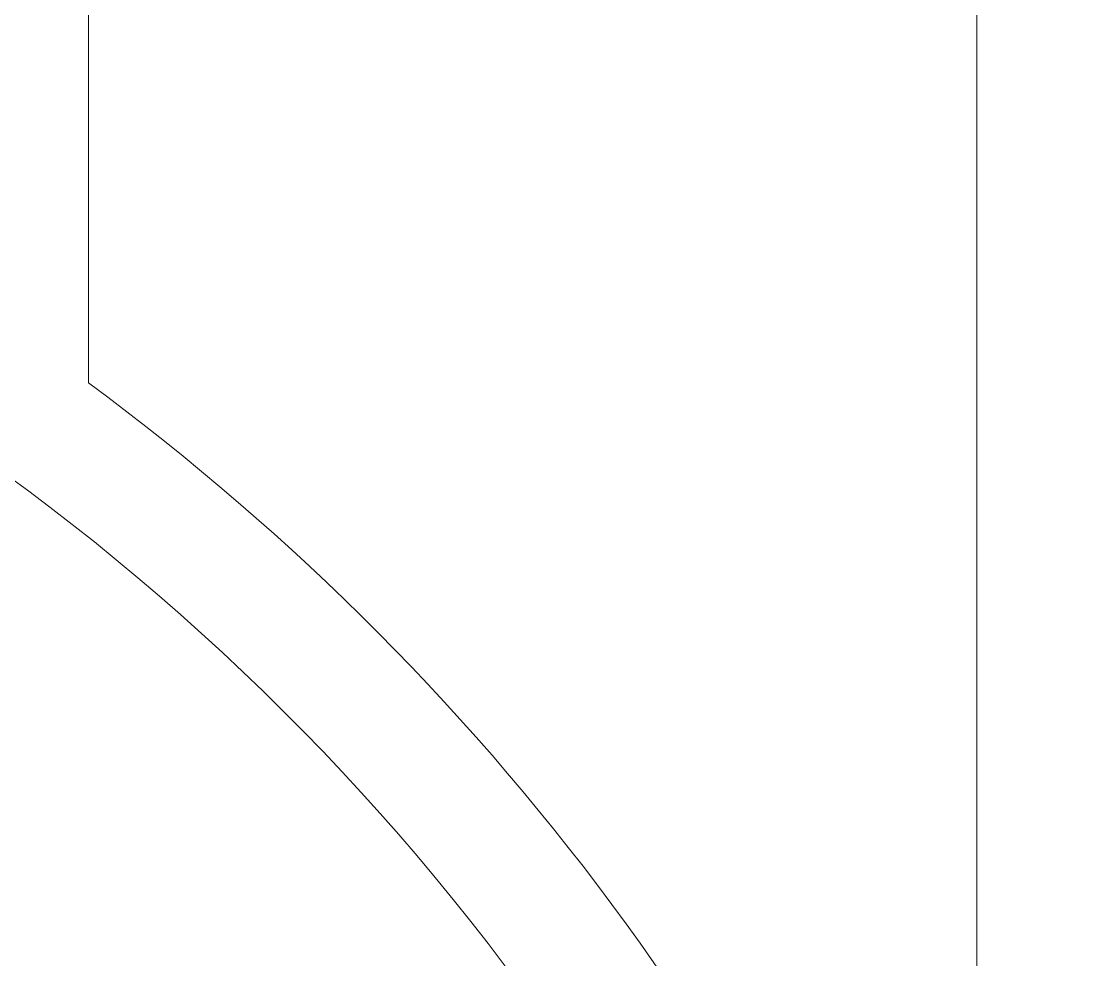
# Model space of a CAD drawing. Extents: x 14 to 2068, y -1996 to -61.
# Drawn here: x 579.1 to 596.23, y -704.48 to -689.18 of the extents above; entities that cross this region are included whole.
import ezdxf

# ---------------------------------------------------------------- set-up
doc = ezdxf.new("R2010")
doc.units = 0
doc.header["$MEASUREMENT"] = 0
doc.layers.add('Layer 1', color=7, linetype='Continuous', lineweight=0)

msp = doc.modelspace()

# ---------------------------------------------------------------- linework, layer by layer
at = {"layer": 'Layer 1'}
for points, knots in [([(795.529, -518.458), (793.979, -510.258), (789.749, -503.528), (783.629, -499.498), (777.519, -495.468), (770.029, -494.288), (761.969, -496.078), (756.839, -497.218), (752.159, -499.848), (748.039, -503.898), (747.379, -503.278), (746.769, -502.708), (746.149, -502.158), (738.969, -495.818), (727.839, -493.618), (718.469, -496.678), (709.359, -499.648), (703.109, -506.928), (700.859, -517.188), (700.809, -517.408), (700.769, -517.618), (700.729, -517.838), (695.309, -520.678), (690.279, -524.558), (685.549, -529.548), (685.299, -529.318), (685.059, -529.078), (684.819, -528.848), (684.109, -528.178), (683.439, -527.548), (682.789, -526.938), (683.419, -522.178), (683.269, -517.448), (682.359, -512.658), (680.379, -502.238), (675.019, -493.678), (667.249, -488.568), (659.499, -483.458), (649.989, -481.958), (639.749, -484.238), (632.909, -485.758), (626.929, -489.178), (621.539, -494.678), (620.479, -493.678), (619.569, -492.808), (618.589, -491.948), (609.469, -483.898), (595.339, -481.108), (583.429, -484.998), (571.889, -488.758), (563.959, -498.008), (561.089, -511.028), (558.339, -523.538), (560.759, -535.888), (568.459, -548.778), (574.999, -559.708), (583.599, -569.248), (594.829, -577.888), (595.739, -583.648), (597.399, -589.448), (599.819, -595.298), (582.039, -596.258), (565.169, -602.168), (550.769, -612.578), (536.109, -623.148), (524.249, -638.118), (516.349, -655.918), (516.349, -655.918), (482.089, -655.918), (482.089, -655.918), (469.289, -655.918), (457.389, -662.288), (450.259, -672.958), (448.159, -676.098), (446.549, -679.508), (445.469, -683.078), (444.389, -686.648), (443.839, -690.378), (443.839, -694.168), (443.839, -701.758), (446.059, -709.098), (450.259, -715.388), (453.069, -719.598), (456.629, -723.138), (460.689, -725.878), (464.759, -728.618), (469.329, -730.558), (474.159, -731.578), (477.499, -746.008), (490.449, -756.798), (505.879, -756.798), (521.009, -756.798), (533.759, -746.428), (537.399, -732.418), (537.399, -732.418), (654.179, -732.428), (654.179, -732.428), (657.819, -746.428), (670.569, -756.798), (685.699, -756.798), (700.829, -756.798), (713.579, -746.428), (717.219, -732.428), (717.219, -732.428), (725.249, -732.428), (725.249, -732.428), (746.339, -732.428), (763.499, -715.268), (763.499, -694.178), (763.499, -694.178), (763.499, -610.448), (763.499, -610.448), (773.839, -593.768), (778.199, -578.248), (776.959, -562.528), (780.669, -558.908), (783.939, -555.078), (786.779, -550.998), (791.819, -543.788), (798.209, -532.568), (795.529, -518.458)], [0, 0, 0, 0, 1, 1, 1, 2, 2, 2, 3, 3, 3, 4, 4, 4, 5, 5, 5, 6, 6, 6, 7, 7, 7, 8, 8, 8, 9, 9, 9, 10, 10, 10, 11, 11, 11, 12, 12, 12, 13, 13, 13, 14, 14, 14, 15, 15, 15, 16, 16, 16, 17, 17, 17, 18, 18, 18, 19, 19, 19, 20, 20, 20, 21, 21, 21, 22, 22, 22, 23, 23, 23, 24, 24, 24, 25, 25, 25, 26, 26, 26, 27, 27, 27, 28, 28, 28, 29, 29, 29, 30, 30, 30, 31, 31, 31, 32, 32, 32, 33, 33, 33, 34, 34, 34, 35, 35, 35, 36, 36, 36, 37, 37, 37, 38, 38, 38, 39, 39, 39, 40, 40, 40, 40]), ([(594.678, -665.498), (594.678, -665.498), (594.678, -715.056), (594.678, -715.056), (592.034, -706.979), (586.909, -700.017), (580.203, -695.077), (580.203, -695.077), (580.203, -694.04), (580.203, -694.04), (580.203, -694.04), (580.203, -665.738), (580.203, -665.738), (580.203, -664.107), (580.317, -662.503), (580.515, -660.925), (580.515, -660.925), (595.122, -660.927), (595.122, -660.927), (594.834, -662.407), (594.678, -663.934), (594.678, -665.498)], [0, 0, 0, 0, 1, 1, 1, 2, 2, 2, 3, 3, 3, 4, 4, 4, 5, 5, 5, 6, 6, 6, 7, 7, 7, 7]), ([(580.203, -727.422), (580.203, -727.422), (580.203, -727.341), (580.203, -727.341), (580.203, -714.175), (569.491, -703.464), (556.325, -703.464), (548.201, -703.464), (541.015, -707.546), (536.701, -713.763), (535.045, -708.902), (532.276, -704.554), (528.691, -701.028), (535.674, -693.764), (545.477, -689.229), (556.325, -689.229), (577.42, -689.229), (594.588, -706.349), (594.674, -727.423), (594.674, -727.423), (580.203, -727.422), (580.203, -727.422)], [0, 0, 0, 0, 1, 1, 1, 2, 2, 2, 3, 3, 3, 4, 4, 4, 5, 5, 5, 6, 6, 6, 7, 7, 7, 7])]:
    msp.add_open_spline(points, degree=3, knots=knots, dxfattribs=at)

doc.saveas('drawing.dxf')
